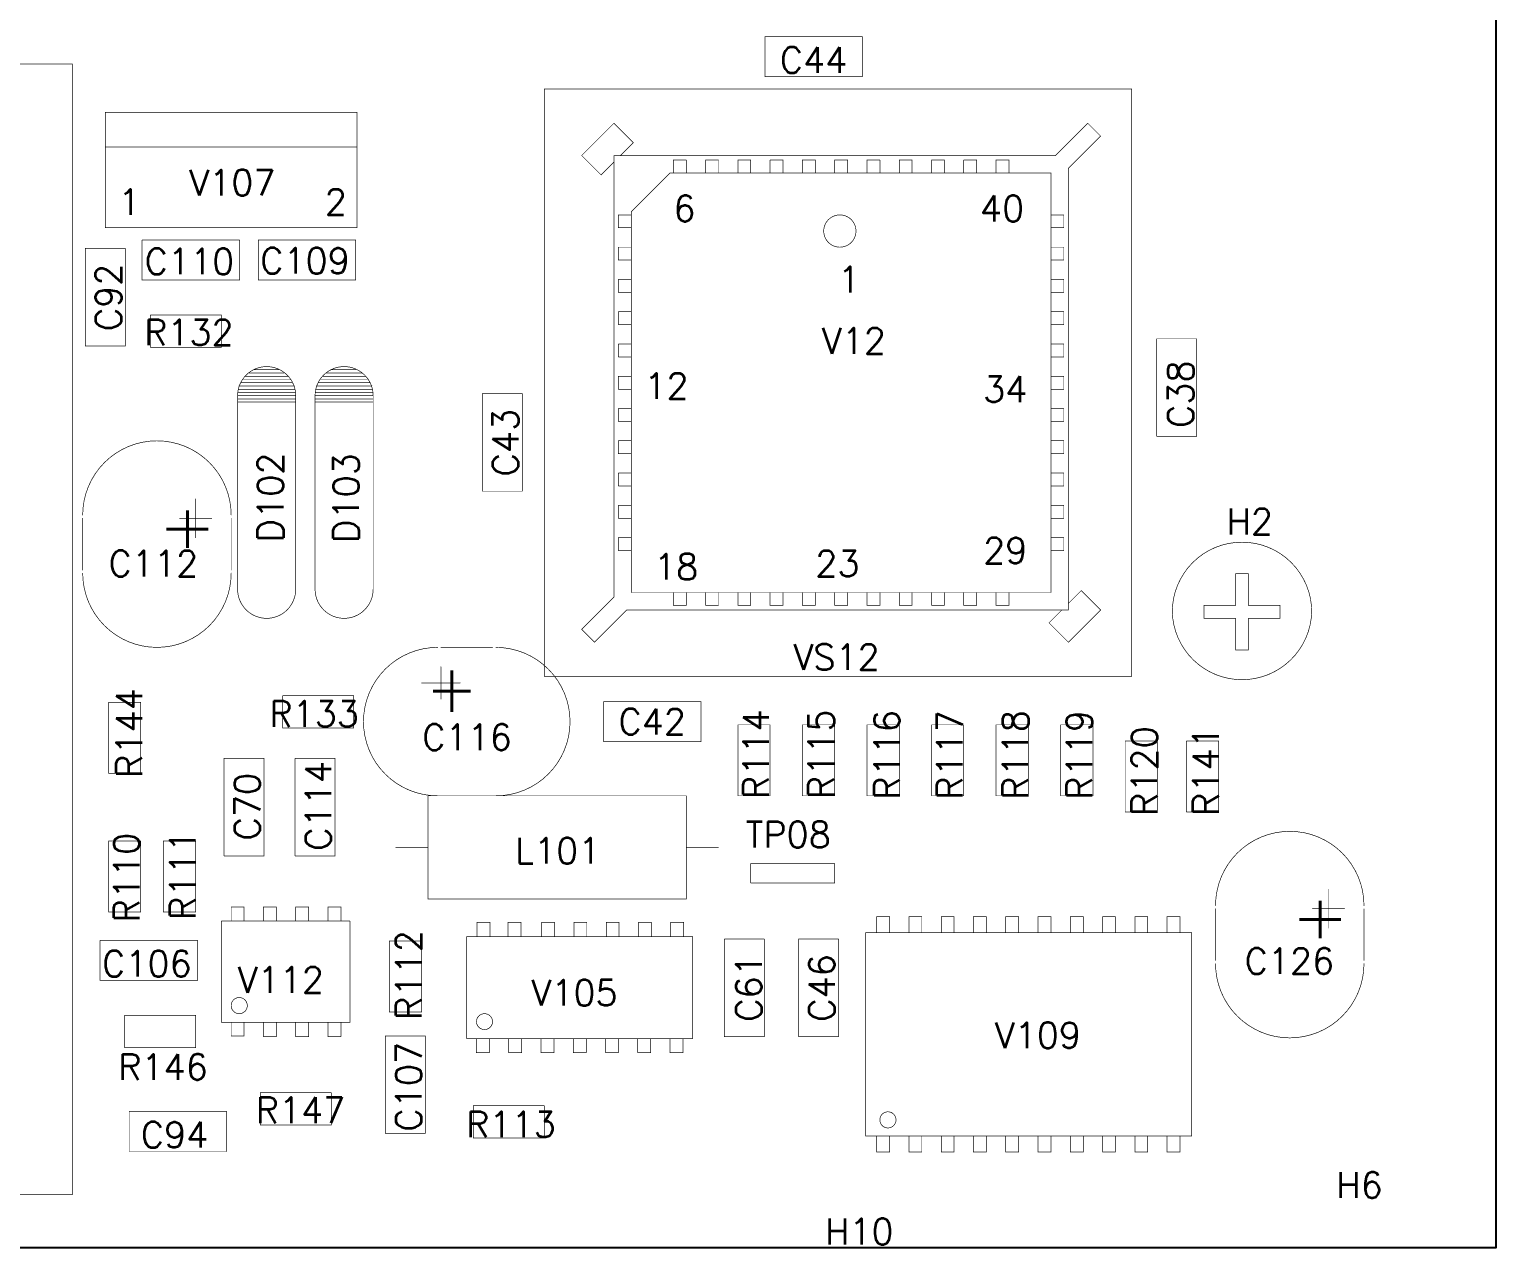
# Model space of a CAD drawing. Extents: x 4.94 to 13.12, y 3.81 to 8.64.
# Drawn here: x 10.847 to 13.119, y 3.815 to 5.703 of the extents above; entities that cross this region are included whole.
import ezdxf

# ---------------------------------------------------------------- set-up
doc = ezdxf.new("R2010")
doc.units = 0
doc.header["$LTSCALE"] = 25
doc.layers.get('0').update_dxf_attribs({"linetype": 'CONTINUOUS'})
for name, color, linetype in [('BOARD-OUTLINE', 1, 'CONTINUOUS'), ('COMP-MIN-OUTLINE-WIDTH-1', 1, 'CONTINUOUS'), ('COMP-MIN-OUTLINE-WIDTH-2', 1, 'CONTINUOUS'), ('COMP-MIN-TEXT-WIDTH-0', 1, 'CONTINUOUS'), ('COMP-MIN-TEXT-WIDTH-1', 1, 'CONTINUOUS'), ('COMPONENT-NAME-MIN', 1, 'CONTINUOUS')]:
    doc.layers.add(name, color=color, linetype=linetype)
doc.styles.get("Standard").update_dxf_attribs({"font": 'simplex'})

# ---------------------------------------------------------------- blocks, each defined once
blk = doc.blocks.new('DISC')
at = {"const_width": 0.5}
blk.add_lwpolyline([(0, 0.25, 1), (0, -0.25, 1)], format="xyb", close=True, dxfattribs=at)
blk = doc.blocks.new('0', base_point=(1.5, 1))
at = {"layer": 'COMP-MIN-OUTLINE-WIDTH-1', "const_width": 0.001}
for points in [[(0.407, 0.146), (0.407, 1.874)], [(0.407, 1.874), (2.514, 1.874)], [(2.514, 1.874), (2.514, 0.122)], [(2.514, 0.122), (0.407, 0.122)]]:
    blk.add_lwpolyline(points, dxfattribs=at)
at = {"layer": 'COMP-MIN-OUTLINE-WIDTH-2', "const_width": 0.001}
for points in [[(0.843, 1.099, 1), (0.763, 1.099)], [(0.763, 1.099, 0.948), (0.843, 1.099, 1)], [(0.843, 0.999, 1), (0.763, 0.999)], [(0.763, 0.999, 0.948), (0.843, 0.999, 1)], [(0.843, 0.899, 0.973), (0.763, 0.899)], [(0.763, 0.899, 0.948), (0.843, 0.899, 0.973)]]:
    blk.add_lwpolyline(points, format="xyb", dxfattribs=at)
at = {"layer": 'COMP-MIN-OUTLINE-WIDTH-1', "xscale": 0.001, "yscale": 0.001}
for p in [(0.407, 1.874), (2.514, 1.874), (0.407, 0.146), (0.407, 0.122), (2.514, 0.122)]:
    blk.add_blockref('DISC', p, dxfattribs=at)
at = {"layer": 'COMP-MIN-OUTLINE-WIDTH-2', "xscale": 0.001, "yscale": 0.001}
for p in [(0.763, 1.099), (0.763, 1.099), (0.843, 1.099), (0.763, 0.999), (0.763, 0.999), (0.843, 0.999), (0.763, 0.899), (0.763, 0.899), (0.843, 0.899)]:
    blk.add_blockref('DISC', p, dxfattribs=at)
at = {"layer": 'COMP-MIN-TEXT-WIDTH-0'}
for s, p in [('6', (1.8, 1.1)), ('5', (2.05, 1.1)), ('4', (1.8, 1)), ('3', (2.05, 1)), ('2', (1.8, 0.9)), ('1', (2.05, 0.9))]:
    blk.add_text(s, height=0.04, dxfattribs=at).set_placement(p)
blk = doc.blocks.new('281', base_point=(1.025, 1.025))
at = {"layer": 'COMP-MIN-OUTLINE-WIDTH-2', "const_width": 0.001}
for points in [[(1.007, 1.056), (1.158, 1.056)], [(1.007, 0.994), (1.007, 1.056)], [(1.158, 1.056), (1.158, 0.994)], [(1.158, 0.994), (1.007, 0.994)]]:
    blk.add_lwpolyline(points, dxfattribs=at)
at = {"layer": 'COMP-MIN-OUTLINE-WIDTH-2', "xscale": 0.001, "yscale": 0.001}
for p in [(1.007, 1.056), (1.007, 1.056), (1.158, 1.056), (1.007, 0.994), (1.158, 0.994)]:
    blk.add_blockref('DISC', p, dxfattribs=at)
blk = doc.blocks.new('369', base_point=(2.075, 2.125))
at = {"layer": 'COMP-MIN-OUTLINE-WIDTH-1', "const_width": 0.001}
for points in [[(2.13, 2.24, 1), (2.13, 2.01)], [(2.22, 2.24, -1), (2.22, 2.01)]]:
    blk.add_lwpolyline(points, format="xyb", dxfattribs=at)
for points in [[(2.135, 2.24), (2.215, 2.24)], [(2.135, 2.21), (2.135, 2.16)], [(2.105, 2.185), (2.165, 2.185)], [(2.135, 2.01), (2.215, 2.01)]]:
    blk.add_lwpolyline(points, dxfattribs=at)
at = {"layer": 'COMP-MIN-OUTLINE-WIDTH-1', "xscale": 0.001, "yscale": 0.001}
for p in [(2.13, 2.24), (2.135, 2.24), (2.215, 2.24), (2.22, 2.24), (2.135, 2.21), (2.105, 2.185), (2.165, 2.185), (2.135, 2.16), (2.13, 2.01), (2.135, 2.01), (2.215, 2.01), (2.22, 2.01)]:
    blk.add_blockref('DISC', p, dxfattribs=at)
at = {"layer": 'COMP-MIN-TEXT-WIDTH-1'}
blk.add_text('+', height=0.075, dxfattribs=at).set_placement((2.11, 2.14))
blk = doc.blocks.new('612', base_point=(2.05, 2.05))
at = {"layer": 'COMP-MIN-OUTLINE-WIDTH-1', "const_width": 0.001}
for points in [[(2.15, 2.095, 1), (2.15, 2.005)], [(2.45, 2.095, -1), (2.45, 2.005)]]:
    blk.add_lwpolyline(points, format="xyb", dxfattribs=at)
for points in [[(2.135, 2.007), (2.135, 2.093)], [(2.14, 2.094), (2.14, 2.006)], [(2.145, 2.006), (2.145, 2.094)], [(2.15, 2.095), (2.45, 2.095)], [(2.15, 2.095), (2.15, 2.005)], [(2.155, 2.005), (2.155, 2.095)], [(2.16, 2.095), (2.16, 2.005)], [(2.11, 2.068), (2.11, 2.031)], [(2.115, 2.023), (2.115, 2.077)], [(2.12, 2.083), (2.12, 2.017)], [(2.125, 2.014), (2.125, 2.086)], [(2.13, 2.089), (2.13, 2.01)], [(2.15, 2.005), (2.45, 2.005)]]:
    blk.add_lwpolyline(points, dxfattribs=at)
at = {"layer": 'COMP-MIN-OUTLINE-WIDTH-1', "xscale": 0.001, "yscale": 0.001}
for p in [(2.135, 2.093), (2.14, 2.094), (2.145, 2.094), (2.15, 2.095), (2.15, 2.095), (2.15, 2.095), (2.155, 2.095), (2.16, 2.095), (2.45, 2.095), (2.45, 2.095), (2.11, 2.068), (2.115, 2.077), (2.12, 2.083), (2.125, 2.086), (2.13, 2.089), (2.11, 2.031), (2.115, 2.023), (2.12, 2.017), (2.125, 2.014), (2.13, 2.01), (2.135, 2.007), (2.14, 2.006), (2.145, 2.006), (2.15, 2.005), (2.15, 2.005), (2.15, 2.005), (2.155, 2.005), (2.16, 2.005), (2.45, 2.005), (2.45, 2.005)]:
    blk.add_blockref('DISC', p, dxfattribs=at)
blk = doc.blocks.new('4978', base_point=(2.075, 2.075))
at = {"layer": 'COMP-MIN-OUTLINE-WIDTH-1', "const_width": 0.001}
for points in [[(2.183, 2.075, 1), (1.967, 2.075)], [(1.967, 2.075, 0.973), (2.183, 2.075, 1)]]:
    blk.add_lwpolyline(points, format="xyb", dxfattribs=at)
for points in [[(2.085, 2.134), (2.065, 2.134)], [(2.065, 2.134), (2.065, 2.085)], [(2.085, 2.085), (2.085, 2.134)], [(2.016, 2.085), (2.016, 2.065)], [(2.065, 2.085), (2.016, 2.085)], [(2.134, 2.085), (2.085, 2.085)], [(2.134, 2.065), (2.134, 2.085)], [(2.016, 2.065), (2.065, 2.065)], [(2.065, 2.065), (2.065, 2.016)], [(2.085, 2.016), (2.085, 2.065)], [(2.085, 2.065), (2.134, 2.065)], [(2.065, 2.016), (2.085, 2.016)]]:
    blk.add_lwpolyline(points, dxfattribs=at)
at = {"layer": 'COMP-MIN-OUTLINE-WIDTH-1', "xscale": 0.001, "yscale": 0.001}
for p in [(2.065, 2.134), (2.085, 2.134), (1.967, 2.075), (1.967, 2.075), (2.016, 2.085), (2.016, 2.085), (2.065, 2.085), (2.085, 2.085), (2.134, 2.085), (2.183, 2.075), (2.016, 2.065), (2.065, 2.065), (2.085, 2.065), (2.134, 2.065), (2.065, 2.016), (2.085, 2.016)]:
    blk.add_blockref('DISC', p, dxfattribs=at)
blk = doc.blocks.new('758', base_point=(2.05, 2.05))
at = {"layer": 'COMP-MIN-OUTLINE-WIDTH-2', "const_width": 0.001}
for points in [[(2.1, 2.13), (2.1, 1.97)], [(2.5, 2.13), (2.1, 2.13)], [(2.5, 1.97), (2.5, 2.13)], [(2.05, 2.05), (2.1, 2.05)], [(2.5, 2.05), (2.55, 2.05)], [(2.1, 1.97), (2.5, 1.97)]]:
    blk.add_lwpolyline(points, dxfattribs=at)
at = {"layer": 'COMP-MIN-OUTLINE-WIDTH-2', "xscale": 0.001, "yscale": 0.001}
for p in [(2.1, 2.13), (2.1, 2.13), (2.5, 2.13), (2.05, 2.05), (2.1, 2.05), (2.5, 2.05), (2.55, 2.05), (2.1, 1.97), (2.5, 1.97)]:
    blk.add_blockref('DISC', p, dxfattribs=at)
blk = doc.blocks.new('325', base_point=(1.02, 1.03))
at = {"layer": 'COMP-MIN-OUTLINE-WIDTH-2', "const_width": 0.001}
for points in [[(1.005, 1.055), (1.115, 1.055)], [(1.005, 1.005), (1.005, 1.055)], [(1.115, 1.055), (1.115, 1.005)], [(1.115, 1.005), (1.005, 1.005)]]:
    blk.add_lwpolyline(points, dxfattribs=at)
at = {"layer": 'COMP-MIN-OUTLINE-WIDTH-2', "xscale": 0.001, "yscale": 0.001}
for p in [(1.005, 1.055), (1.005, 1.055), (1.115, 1.055), (1.005, 1.005), (1.115, 1.005)]:
    blk.add_blockref('DISC', p, dxfattribs=at)
blk = doc.blocks.new('945', base_point=(2.075, 2.075))
at = {"layer": 'COMP-MIN-OUTLINE-WIDTH-2', "const_width": 0.001}
for points in [[(2.01, 2.09), (2.01, 2.06)], [(2.14, 2.09), (2.01, 2.09)], [(2.14, 2.06), (2.14, 2.09)], [(2.01, 2.06), (2.14, 2.06)]]:
    blk.add_lwpolyline(points, dxfattribs=at)
at = {"layer": 'COMP-MIN-OUTLINE-WIDTH-2', "xscale": 0.001, "yscale": 0.001}
for p in [(2.01, 2.09), (2.01, 2.09), (2.14, 2.09), (2.01, 2.06), (2.14, 2.06)]:
    blk.add_blockref('DISC', p, dxfattribs=at)
blk = doc.blocks.new('986', base_point=(1.025, 1.04))
at = {"layer": 'COMP-MIN-OUTLINE-WIDTH-1', "const_width": 0.001}
for points in [[(1.04, 1.08, 1), (1.015, 1.08)], [(1.015, 1.08, 0.965), (1.04, 1.08, 1)]]:
    blk.add_lwpolyline(points, format="xyb", dxfattribs=at)
blk.add_lwpolyline([(1, 1.054), (1.35, 1.054)], dxfattribs=at)
at = {"layer": 'COMP-MIN-OUTLINE-WIDTH-2', "const_width": 0.001}
for points in [[(1.016, 1.212), (1.016, 1.234)], [(1.016, 1.234), (1.036, 1.234)], [(1.036, 1.234), (1.036, 1.212)], [(1.064, 1.212), (1.064, 1.234)], [(1.064, 1.234), (1.084, 1.234)], [(1.084, 1.234), (1.084, 1.212)], [(1.116, 1.212), (1.116, 1.234)], [(1.116, 1.234), (1.136, 1.234)], [(1.136, 1.234), (1.136, 1.212)], [(1.166, 1.212), (1.166, 1.234)], [(1.166, 1.234), (1.186, 1.234)], [(1.166, 1.212), (1.166, 1.234)], [(1.166, 1.234), (1.186, 1.234)], [(1.186, 1.234), (1.186, 1.212)], [(1.186, 1.234), (1.186, 1.212)], [(1.216, 1.212), (1.216, 1.234)], [(1.216, 1.234), (1.236, 1.234)], [(1.236, 1.234), (1.236, 1.212)], [(1.266, 1.212), (1.266, 1.234)], [(1.266, 1.234), (1.286, 1.234)], [(1.286, 1.234), (1.286, 1.212)], [(1.316, 1.212), (1.316, 1.234)], [(1.316, 1.234), (1.336, 1.234)], [(1.336, 1.234), (1.336, 1.212)], [(1, 1.212), (1.35, 1.212)], [(1, 1.212), (1, 1.054)], [(1.35, 1.212), (1.35, 1.054)], [(1.015, 1.032), (1.015, 1.054)], [(1.035, 1.054), (1.035, 1.032)], [(1.065, 1.032), (1.065, 1.054)], [(1.085, 1.054), (1.085, 1.032)], [(1.115, 1.032), (1.115, 1.054)], [(1.135, 1.054), (1.135, 1.032)], [(1.165, 1.032), (1.165, 1.054)], [(1.185, 1.054), (1.185, 1.032)], [(1.215, 1.032), (1.215, 1.054)], [(1.235, 1.054), (1.235, 1.032)], [(1.265, 1.032), (1.265, 1.054)], [(1.285, 1.054), (1.285, 1.032)], [(1.315, 1.032), (1.315, 1.054)], [(1.335, 1.054), (1.335, 1.032)], [(1.035, 1.032), (1.015, 1.032)], [(1.085, 1.032), (1.065, 1.032)], [(1.135, 1.032), (1.115, 1.032)], [(1.185, 1.032), (1.165, 1.032)], [(1.235, 1.032), (1.215, 1.032)], [(1.285, 1.032), (1.265, 1.032)], [(1.335, 1.032), (1.315, 1.032)]]:
    blk.add_lwpolyline(points, dxfattribs=at)
at = {"layer": 'COMP-MIN-OUTLINE-WIDTH-1', "xscale": 0.001, "yscale": 0.001}
for p in [(1.015, 1.08), (1.015, 1.08), (1.04, 1.08), (1, 1.054), (1.35, 1.054)]:
    blk.add_blockref('DISC', p, dxfattribs=at)
at = {"layer": 'COMP-MIN-OUTLINE-WIDTH-2', "xscale": 0.001, "yscale": 0.001}
for p in [(1.016, 1.234), (1.036, 1.234), (1.064, 1.234), (1.084, 1.234), (1.116, 1.234), (1.136, 1.234), (1.166, 1.234), (1.166, 1.234), (1.186, 1.234), (1.186, 1.234), (1.216, 1.234), (1.236, 1.234), (1.266, 1.234), (1.286, 1.234), (1.316, 1.234), (1.336, 1.234), (1, 1.212), (1, 1.212), (1.016, 1.212), (1.036, 1.212), (1.064, 1.212), (1.084, 1.212), (1.116, 1.212), (1.136, 1.212), (1.166, 1.212), (1.166, 1.212), (1.186, 1.212), (1.186, 1.212), (1.216, 1.212), (1.236, 1.212), (1.266, 1.212), (1.286, 1.212), (1.316, 1.212), (1.336, 1.212), (1.35, 1.212), (1.35, 1.212), (1, 1.054), (1.015, 1.054), (1.035, 1.054), (1.065, 1.054), (1.085, 1.054), (1.115, 1.054), (1.135, 1.054), (1.165, 1.054), (1.185, 1.054), (1.215, 1.054), (1.235, 1.054), (1.265, 1.054), (1.285, 1.054), (1.315, 1.054), (1.335, 1.054), (1.35, 1.054), (1.015, 1.032), (1.035, 1.032), (1.065, 1.032), (1.085, 1.032), (1.115, 1.032), (1.135, 1.032), (1.165, 1.032), (1.185, 1.032), (1.215, 1.032), (1.235, 1.032), (1.265, 1.032), (1.285, 1.032), (1.315, 1.032), (1.335, 1.032)]:
    blk.add_blockref('DISC', p, dxfattribs=at)
blk = doc.blocks.new('2703', base_point=(2.1, 2.075))
at = {"layer": 'COMP-MIN-OUTLINE-WIDTH-1', "const_width": 0.001}
for points in [[(2.005, 2.184), (2.395, 2.184)], [(2.005, 2.005), (2.005, 2.184)], [(2.395, 2.184), (2.395, 2.005)], [(2.005, 2.13), (2.395, 2.13)], [(2.395, 2.005), (2.005, 2.005)]]:
    blk.add_lwpolyline(points, dxfattribs=at)
at = {"layer": 'COMP-MIN-OUTLINE-WIDTH-1', "xscale": 0.001, "yscale": 0.001}
for p in [(2.005, 2.184), (2.005, 2.184), (2.395, 2.184), (2.005, 2.13), (2.395, 2.13), (2.005, 2.005), (2.395, 2.005)]:
    blk.add_blockref('DISC', p, dxfattribs=at)
at = {"layer": 'COMP-MIN-TEXT-WIDTH-0'}
for s, p in [('1', (2.025, 2.025)), ('2', (2.345, 2.025))]:
    blk.add_text(s, height=0.04, dxfattribs=at).set_placement(p)
blk = doc.blocks.new('3751', base_point=(1.251, 1.242))
at = {"layer": 'COMP-MIN-OUTLINE-WIDTH-1', "const_width": 0.001}
for points in [[(1.503, 1.39), (0.998, 1.39)], [(0.998, 1.39), (0.998, 1.075)], [(1.503, 1.075), (1.503, 1.39)], [(0.998, 1.075), (1.503, 1.075)]]:
    blk.add_lwpolyline(points, dxfattribs=at)
for points in [[(1.045, 1.1, 1), (1.02, 1.1)], [(1.02, 1.1, 1), (1.045, 1.1, 1)]]:
    blk.add_lwpolyline(points, format="xyb", dxfattribs=at)
at = {"layer": 'COMP-MIN-OUTLINE-WIDTH-2', "const_width": 0.001}
for points in [[(1.015, 1.39), (1.015, 1.415)], [(1.015, 1.415), (1.035, 1.415)], [(1.035, 1.415), (1.035, 1.39)], [(1.065, 1.39), (1.065, 1.415)], [(1.065, 1.415), (1.085, 1.415)], [(1.085, 1.415), (1.085, 1.39)], [(1.115, 1.39), (1.115, 1.415)], [(1.115, 1.415), (1.135, 1.415)], [(1.135, 1.415), (1.135, 1.39)], [(1.165, 1.39), (1.165, 1.415)], [(1.165, 1.415), (1.185, 1.415)], [(1.185, 1.415), (1.185, 1.39)], [(1.215, 1.39), (1.215, 1.415)], [(1.215, 1.415), (1.235, 1.415)], [(1.235, 1.415), (1.235, 1.39)], [(1.265, 1.39), (1.265, 1.415)], [(1.265, 1.415), (1.285, 1.415)], [(1.285, 1.415), (1.285, 1.39)], [(1.315, 1.39), (1.315, 1.415)], [(1.315, 1.415), (1.335, 1.415)], [(1.335, 1.415), (1.335, 1.39)], [(1.365, 1.39), (1.365, 1.415)], [(1.365, 1.415), (1.385, 1.415)], [(1.385, 1.415), (1.385, 1.39)], [(1.415, 1.39), (1.415, 1.415)], [(1.415, 1.415), (1.435, 1.415)], [(1.435, 1.415), (1.435, 1.39)], [(1.465, 1.39), (1.465, 1.415)], [(1.465, 1.415), (1.485, 1.415)], [(1.485, 1.415), (1.485, 1.39)], [(1.015, 1.05), (1.015, 1.075)], [(1.035, 1.075), (1.035, 1.05)], [(1.065, 1.05), (1.065, 1.075)], [(1.085, 1.075), (1.085, 1.05)], [(1.115, 1.05), (1.115, 1.075)], [(1.135, 1.075), (1.135, 1.05)], [(1.165, 1.05), (1.165, 1.075)], [(1.185, 1.075), (1.185, 1.05)], [(1.215, 1.05), (1.215, 1.075)], [(1.235, 1.075), (1.235, 1.05)], [(1.265, 1.05), (1.265, 1.075)], [(1.285, 1.075), (1.285, 1.05)], [(1.315, 1.05), (1.315, 1.075)], [(1.335, 1.075), (1.335, 1.05)], [(1.365, 1.05), (1.365, 1.075)], [(1.385, 1.075), (1.385, 1.05)], [(1.415, 1.05), (1.415, 1.075)], [(1.435, 1.075), (1.435, 1.05)], [(1.465, 1.05), (1.465, 1.075)], [(1.485, 1.075), (1.485, 1.05)], [(1.035, 1.05), (1.015, 1.05)], [(1.085, 1.05), (1.065, 1.05)], [(1.135, 1.05), (1.115, 1.05)], [(1.185, 1.05), (1.165, 1.05)], [(1.235, 1.05), (1.215, 1.05)], [(1.285, 1.05), (1.265, 1.05)], [(1.335, 1.05), (1.315, 1.05)], [(1.385, 1.05), (1.365, 1.05)], [(1.435, 1.05), (1.415, 1.05)], [(1.485, 1.05), (1.465, 1.05)]]:
    blk.add_lwpolyline(points, dxfattribs=at)
at = {"layer": 'COMP-MIN-OUTLINE-WIDTH-1', "xscale": 0.001, "yscale": 0.001}
for p in [(0.998, 1.39), (1.503, 1.39), (1.02, 1.1), (1.02, 1.1), (1.045, 1.1), (0.998, 1.075), (0.998, 1.075), (1.503, 1.075)]:
    blk.add_blockref('DISC', p, dxfattribs=at)
at = {"layer": 'COMP-MIN-OUTLINE-WIDTH-2', "xscale": 0.001, "yscale": 0.001}
for p in [(1.015, 1.415), (1.035, 1.415), (1.065, 1.415), (1.085, 1.415), (1.115, 1.415), (1.135, 1.415), (1.165, 1.415), (1.185, 1.415), (1.215, 1.415), (1.235, 1.415), (1.265, 1.415), (1.285, 1.415), (1.315, 1.415), (1.335, 1.415), (1.365, 1.415), (1.385, 1.415), (1.415, 1.415), (1.435, 1.415), (1.465, 1.415), (1.485, 1.415), (1.015, 1.39), (1.035, 1.39), (1.065, 1.39), (1.085, 1.39), (1.115, 1.39), (1.135, 1.39), (1.165, 1.39), (1.185, 1.39), (1.215, 1.39), (1.235, 1.39), (1.265, 1.39), (1.285, 1.39), (1.315, 1.39), (1.335, 1.39), (1.365, 1.39), (1.385, 1.39), (1.415, 1.39), (1.435, 1.39), (1.465, 1.39), (1.485, 1.39), (1.015, 1.075), (1.035, 1.075), (1.065, 1.075), (1.085, 1.075), (1.115, 1.075), (1.135, 1.075), (1.165, 1.075), (1.185, 1.075), (1.215, 1.075), (1.235, 1.075), (1.265, 1.075), (1.285, 1.075), (1.315, 1.075), (1.335, 1.075), (1.365, 1.075), (1.385, 1.075), (1.415, 1.075), (1.435, 1.075), (1.465, 1.075), (1.485, 1.075), (1.015, 1.05), (1.035, 1.05), (1.065, 1.05), (1.085, 1.05), (1.115, 1.05), (1.135, 1.05), (1.165, 1.05), (1.185, 1.05), (1.215, 1.05), (1.235, 1.05), (1.265, 1.05), (1.285, 1.05), (1.315, 1.05), (1.335, 1.05), (1.365, 1.05), (1.385, 1.05), (1.415, 1.05), (1.435, 1.05), (1.465, 1.05), (1.485, 1.05)]:
    blk.add_blockref('DISC', p, dxfattribs=at)
blk = doc.blocks.new('2551', base_point=(1.025, 1.04))
at = {"layer": 'COMP-MIN-OUTLINE-WIDTH-1', "const_width": 0.001}
for points in [[(1, 1.211), (1.199, 1.211)], [(1, 1.054), (1, 1.211)], [(1.199, 1.211), (1.199, 1.054)], [(1.199, 1.054), (1, 1.054)]]:
    blk.add_lwpolyline(points, dxfattribs=at)
for points in [[(1.04, 1.08, 1), (1.015, 1.08)], [(1.015, 1.08, 1), (1.04, 1.08, 1)]]:
    blk.add_lwpolyline(points, format="xyb", dxfattribs=at)
at = {"layer": 'COMP-MIN-OUTLINE-WIDTH-2', "const_width": 0.001}
for points in [[(1.035, 1.233), (1.015, 1.233)], [(1.015, 1.233), (1.015, 1.211)], [(1.035, 1.211), (1.035, 1.233)], [(1.065, 1.211), (1.065, 1.233)], [(1.065, 1.233), (1.085, 1.233)], [(1.085, 1.233), (1.085, 1.211)], [(1.115, 1.211), (1.115, 1.233)], [(1.115, 1.233), (1.135, 1.233)], [(1.135, 1.233), (1.135, 1.211)], [(1.165, 1.211), (1.165, 1.233)], [(1.165, 1.233), (1.185, 1.233)], [(1.185, 1.233), (1.185, 1.211)], [(1.015, 1.054), (1.015, 1.033)], [(1.035, 1.033), (1.035, 1.054)], [(1.065, 1.054), (1.065, 1.032)], [(1.085, 1.032), (1.085, 1.054)], [(1.115, 1.054), (1.115, 1.032)], [(1.135, 1.032), (1.135, 1.054)], [(1.165, 1.054), (1.165, 1.032)], [(1.185, 1.032), (1.185, 1.054)], [(1.015, 1.033), (1.035, 1.033)], [(1.065, 1.032), (1.085, 1.032)], [(1.115, 1.032), (1.135, 1.032)], [(1.165, 1.032), (1.185, 1.032)]]:
    blk.add_lwpolyline(points, dxfattribs=at)
at = {"layer": 'COMP-MIN-OUTLINE-WIDTH-1', "xscale": 0.001, "yscale": 0.001}
for p in [(1, 1.211), (1, 1.211), (1.199, 1.211), (1.015, 1.08), (1.015, 1.08), (1.04, 1.08), (1, 1.054), (1.199, 1.054)]:
    blk.add_blockref('DISC', p, dxfattribs=at)
at = {"layer": 'COMP-MIN-OUTLINE-WIDTH-2', "xscale": 0.001, "yscale": 0.001}
for p in [(1.015, 1.233), (1.035, 1.233), (1.065, 1.233), (1.085, 1.233), (1.115, 1.233), (1.135, 1.233), (1.165, 1.233), (1.185, 1.233), (1.015, 1.211), (1.035, 1.211), (1.065, 1.211), (1.085, 1.211), (1.115, 1.211), (1.135, 1.211), (1.165, 1.211), (1.185, 1.211), (1.015, 1.054), (1.035, 1.054), (1.065, 1.054), (1.085, 1.054), (1.115, 1.054), (1.135, 1.054), (1.165, 1.054), (1.185, 1.054), (1.015, 1.033), (1.035, 1.033), (1.065, 1.032), (1.085, 1.032), (1.115, 1.032), (1.135, 1.032), (1.165, 1.032), (1.185, 1.032)]:
    blk.add_blockref('DISC', p, dxfattribs=at)
blk = doc.blocks.new('1884', base_point=(1.2, 0.975))
at = {"layer": 'COMP-MIN-OUTLINE-WIDTH-1', "const_width": 0.001}
for points in [[(0.935, 1.3), (0.875, 1.24)], [(1.2, 1.3), (0.935, 1.3)], [(1.525, 1.3), (1.2, 1.3)], [(1.525, 0.65), (1.525, 1.3)], [(0.875, 1.24), (0.875, 0.65)], [(0.875, 0.65), (1.525, 0.65)]]:
    blk.add_lwpolyline(points, dxfattribs=at)
for points in [[(1.198, 1.235, 1), (1.198, 1.185, 1)], [(1.198, 1.185, 1), (1.198, 1.235)]]:
    blk.add_lwpolyline(points, format="xyb", dxfattribs=at)
at = {"layer": 'COMP-MIN-OUTLINE-WIDTH-2', "const_width": 0.001}
for points in [[(0.96, 1.32), (0.94, 1.32)], [(0.94, 1.32), (0.94, 1.3)], [(0.96, 1.3), (0.96, 1.32)], [(1.01, 1.32), (0.99, 1.32)], [(0.99, 1.32), (0.99, 1.3)], [(1.01, 1.3), (1.01, 1.32)], [(1.06, 1.32), (1.04, 1.32)], [(1.04, 1.32), (1.04, 1.3)], [(1.06, 1.3), (1.06, 1.32)], [(1.11, 1.32), (1.09, 1.32)], [(1.09, 1.32), (1.09, 1.3)], [(1.11, 1.3), (1.11, 1.32)], [(1.16, 1.32), (1.14, 1.32)], [(1.14, 1.32), (1.14, 1.3)], [(1.16, 1.3), (1.16, 1.32)], [(1.21, 1.32), (1.19, 1.32)], [(1.19, 1.32), (1.19, 1.3)], [(1.21, 1.3), (1.21, 1.32)], [(1.26, 1.32), (1.24, 1.32)], [(1.24, 1.32), (1.24, 1.3)], [(1.26, 1.3), (1.26, 1.32)], [(1.31, 1.32), (1.29, 1.32)], [(1.29, 1.32), (1.29, 1.3)], [(1.31, 1.3), (1.31, 1.32)], [(1.36, 1.32), (1.34, 1.32)], [(1.34, 1.32), (1.34, 1.3)], [(1.36, 1.3), (1.36, 1.32)], [(1.41, 1.32), (1.39, 1.32)], [(1.39, 1.32), (1.39, 1.3)], [(1.41, 1.3), (1.41, 1.32)], [(1.46, 1.32), (1.44, 1.32)], [(1.44, 1.32), (1.44, 1.3)], [(1.46, 1.3), (1.46, 1.32)], [(0.875, 1.235), (0.855, 1.235)], [(0.855, 1.235), (0.855, 1.215)], [(1.545, 1.235), (1.525, 1.235)], [(1.545, 1.215), (1.545, 1.235)], [(0.855, 1.215), (0.875, 1.215)], [(1.525, 1.215), (1.545, 1.215)], [(0.875, 1.185), (0.855, 1.185)], [(0.855, 1.185), (0.855, 1.165)], [(1.545, 1.185), (1.525, 1.185)], [(1.545, 1.165), (1.545, 1.185)], [(0.855, 1.165), (0.875, 1.165)], [(1.525, 1.165), (1.545, 1.165)], [(0.875, 1.135), (0.855, 1.135)], [(0.855, 1.135), (0.855, 1.115)], [(0.855, 1.115), (0.875, 1.115)], [(1.545, 1.135), (1.525, 1.135)], [(1.525, 1.115), (1.545, 1.115)], [(1.545, 1.115), (1.545, 1.135)], [(0.875, 1.085), (0.855, 1.085)], [(0.855, 1.085), (0.855, 1.065)], [(1.545, 1.085), (1.525, 1.085)], [(1.545, 1.065), (1.545, 1.085)], [(0.855, 1.065), (0.875, 1.065)], [(1.525, 1.065), (1.545, 1.065)], [(0.875, 1.035), (0.855, 1.035)], [(0.855, 1.035), (0.855, 1.015)], [(1.545, 1.035), (1.525, 1.035)], [(1.545, 1.015), (1.545, 1.035)], [(0.855, 1.015), (0.875, 1.015)], [(1.525, 1.015), (1.545, 1.015)], [(0.875, 0.985), (0.855, 0.985)], [(0.855, 0.985), (0.855, 0.965)], [(1.545, 0.985), (1.525, 0.985)], [(1.545, 0.965), (1.545, 0.985)], [(0.855, 0.965), (0.875, 0.965)], [(1.525, 0.965), (1.545, 0.965)], [(0.875, 0.935), (0.855, 0.935)], [(0.855, 0.935), (0.855, 0.915)], [(1.545, 0.935), (1.525, 0.935)], [(1.545, 0.915), (1.545, 0.935)], [(0.855, 0.915), (0.875, 0.915)], [(1.525, 0.915), (1.545, 0.915)], [(0.875, 0.885), (0.855, 0.885)], [(0.855, 0.885), (0.855, 0.865)], [(0.855, 0.865), (0.875, 0.865)], [(1.545, 0.885), (1.525, 0.885)], [(1.525, 0.865), (1.545, 0.865)], [(1.545, 0.865), (1.545, 0.885)], [(0.875, 0.835), (0.855, 0.835)], [(0.855, 0.835), (0.855, 0.815)], [(1.545, 0.835), (1.525, 0.835)], [(1.545, 0.815), (1.545, 0.835)], [(0.855, 0.815), (0.875, 0.815)], [(1.525, 0.815), (1.545, 0.815)], [(0.875, 0.785), (0.855, 0.785)], [(0.855, 0.785), (0.855, 0.765)], [(1.545, 0.785), (1.525, 0.785)], [(1.545, 0.765), (1.545, 0.785)], [(0.855, 0.765), (0.875, 0.765)], [(1.525, 0.765), (1.545, 0.765)], [(0.875, 0.735), (0.855, 0.735)], [(0.855, 0.735), (0.855, 0.715)], [(1.545, 0.735), (1.525, 0.735)], [(1.545, 0.715), (1.545, 0.735)], [(0.855, 0.715), (0.875, 0.715)], [(1.525, 0.715), (1.545, 0.715)], [(0.94, 0.65), (0.94, 0.63)], [(0.96, 0.63), (0.96, 0.65)], [(0.99, 0.65), (0.99, 0.63)], [(1.01, 0.63), (1.01, 0.65)], [(1.04, 0.65), (1.04, 0.63)], [(1.06, 0.63), (1.06, 0.65)], [(1.09, 0.65), (1.09, 0.63)], [(1.11, 0.63), (1.11, 0.65)], [(1.14, 0.65), (1.14, 0.63)], [(1.16, 0.63), (1.16, 0.65)], [(1.19, 0.65), (1.19, 0.63)], [(1.21, 0.63), (1.21, 0.65)], [(1.24, 0.65), (1.24, 0.63)], [(1.26, 0.63), (1.26, 0.65)], [(1.29, 0.65), (1.29, 0.63)], [(1.31, 0.63), (1.31, 0.65)], [(1.34, 0.65), (1.34, 0.63)], [(1.36, 0.63), (1.36, 0.65)], [(1.39, 0.65), (1.39, 0.63)], [(1.41, 0.63), (1.41, 0.65)], [(1.44, 0.65), (1.44, 0.63)], [(1.46, 0.63), (1.46, 0.65)], [(0.94, 0.63), (0.96, 0.63)], [(0.99, 0.63), (1.01, 0.63)], [(1.04, 0.63), (1.06, 0.63)], [(1.09, 0.63), (1.11, 0.63)], [(1.14, 0.63), (1.16, 0.63)], [(1.19, 0.63), (1.21, 0.63)], [(1.24, 0.63), (1.26, 0.63)], [(1.29, 0.63), (1.31, 0.63)], [(1.34, 0.63), (1.36, 0.63)], [(1.39, 0.63), (1.41, 0.63)], [(1.44, 0.63), (1.46, 0.63)]]:
    blk.add_lwpolyline(points, dxfattribs=at)
at = {"layer": 'COMP-MIN-OUTLINE-WIDTH-1', "xscale": 0.001, "yscale": 0.001}
for p in [(0.935, 1.3), (1.2, 1.3), (1.2, 1.3), (1.525, 1.3), (0.875, 1.24), (1.198, 1.235), (1.198, 1.235), (1.198, 1.185), (0.875, 0.65), (1.525, 0.65)]:
    blk.add_blockref('DISC', p, dxfattribs=at)
at = {"layer": 'COMP-MIN-OUTLINE-WIDTH-2', "xscale": 0.001, "yscale": 0.001}
for p in [(0.94, 1.32), (0.96, 1.32), (0.99, 1.32), (1.01, 1.32), (1.04, 1.32), (1.06, 1.32), (1.09, 1.32), (1.11, 1.32), (1.14, 1.32), (1.16, 1.32), (1.19, 1.32), (1.21, 1.32), (1.24, 1.32), (1.26, 1.32), (1.29, 1.32), (1.31, 1.32), (1.34, 1.32), (1.36, 1.32), (1.39, 1.32), (1.41, 1.32), (1.44, 1.32), (1.46, 1.32), (0.94, 1.3), (0.96, 1.3), (0.99, 1.3), (1.01, 1.3), (1.04, 1.3), (1.06, 1.3), (1.09, 1.3), (1.11, 1.3), (1.14, 1.3), (1.16, 1.3), (1.19, 1.3), (1.21, 1.3), (1.24, 1.3), (1.26, 1.3), (1.29, 1.3), (1.31, 1.3), (1.34, 1.3), (1.36, 1.3), (1.39, 1.3), (1.41, 1.3), (1.44, 1.3), (1.46, 1.3), (0.855, 1.235), (0.875, 1.235), (1.525, 1.235), (1.545, 1.235), (0.855, 1.215), (0.875, 1.215), (1.525, 1.215), (1.545, 1.215), (0.855, 1.185), (0.875, 1.185), (1.525, 1.185), (1.545, 1.185), (0.855, 1.165), (0.875, 1.165), (1.525, 1.165), (1.545, 1.165), (0.855, 1.135), (0.855, 1.115), (0.875, 1.135), (0.875, 1.115), (1.525, 1.135), (1.525, 1.115), (1.545, 1.135), (1.545, 1.115), (0.855, 1.085), (0.875, 1.085), (1.525, 1.085), (1.545, 1.085), (0.855, 1.065), (0.875, 1.065), (1.525, 1.065), (1.545, 1.065), (0.855, 1.035), (0.875, 1.035), (1.525, 1.035), (1.545, 1.035), (0.855, 1.015), (0.875, 1.015), (1.525, 1.015), (1.545, 1.015), (0.855, 0.985), (0.875, 0.985), (1.525, 0.985), (1.545, 0.985), (0.855, 0.965), (0.875, 0.965), (1.525, 0.965), (1.545, 0.965), (0.855, 0.935), (0.875, 0.935), (1.525, 0.935), (1.545, 0.935), (0.855, 0.915), (0.875, 0.915), (1.525, 0.915), (1.545, 0.915), (0.855, 0.885), (0.855, 0.865), (0.875, 0.885), (0.875, 0.865), (1.525, 0.885), (1.525, 0.865), (1.545, 0.885), (1.545, 0.865), (0.855, 0.835), (0.875, 0.835), (1.525, 0.835), (1.545, 0.835), (0.855, 0.815), (0.875, 0.815), (1.525, 0.815), (1.545, 0.815), (0.855, 0.785), (0.875, 0.785), (1.525, 0.785), (1.545, 0.785), (0.855, 0.765), (0.875, 0.765), (1.525, 0.765), (1.545, 0.765), (0.855, 0.735), (0.875, 0.735), (1.525, 0.735), (1.545, 0.735), (0.855, 0.715), (0.875, 0.715), (1.525, 0.715), (1.545, 0.715), (0.94, 0.65), (0.96, 0.65), (0.99, 0.65), (1.01, 0.65), (1.04, 0.65), (1.06, 0.65), (1.09, 0.65), (1.11, 0.65), (1.14, 0.65), (1.16, 0.65), (1.19, 0.65), (1.21, 0.65), (1.24, 0.65), (1.26, 0.65), (1.29, 0.65), (1.31, 0.65), (1.34, 0.65), (1.36, 0.65), (1.39, 0.65), (1.41, 0.65), (1.44, 0.65), (1.46, 0.65), (0.94, 0.63), (0.96, 0.63), (0.99, 0.63), (1.01, 0.63), (1.04, 0.63), (1.06, 0.63), (1.09, 0.63), (1.11, 0.63), (1.14, 0.63), (1.16, 0.63), (1.19, 0.63), (1.21, 0.63), (1.24, 0.63), (1.26, 0.63), (1.29, 0.63), (1.31, 0.63), (1.34, 0.63), (1.36, 0.63), (1.39, 0.63), (1.41, 0.63), (1.44, 0.63), (1.46, 0.63)]:
    blk.add_blockref('DISC', p, dxfattribs=at)
at = {"layer": 'COMP-MIN-TEXT-WIDTH-0'}
for s, p in [('6', (0.94, 1.225)), ('40', (1.415, 1.225)), ('1', (1.195, 1.115)), ('12', (0.895, 0.95)), ('34', (1.42, 0.945)), ('29', (1.42, 0.695)), ('18', (0.91, 0.67)), ('23', (1.16, 0.675))]:
    blk.add_text(s, height=0.04, dxfattribs=at).set_placement(p)
blk = doc.blocks.new('6323', base_point=(1.2, 0.975))
at = {"layer": 'COMP-MIN-OUTLINE-WIDTH-1', "const_width": 0.001}
for points in [[(0.95, 1.43), (0.74, 1.43)], [(0.74, 1.43), (0.74, 0.52)], [(1.65, 1.43), (0.95, 1.43)], [(1.65, 0.52), (1.65, 1.43)], [(0.74, 0.52), (1.65, 0.52)]]:
    blk.add_lwpolyline(points, dxfattribs=at)
at = {"layer": 'COMP-MIN-OUTLINE-WIDTH-2', "const_width": 0.001}
for points in [[(0.798, 1.327), (0.848, 1.377)], [(0.848, 1.377), (0.878, 1.347)], [(1.582, 1.377), (1.532, 1.327)], [(1.602, 1.357), (1.582, 1.377)], [(0.878, 1.347), (0.858, 1.327)], [(1.552, 1.307), (1.602, 1.357)], [(0.828, 1.297), (0.798, 1.327)], [(1.532, 1.327), (0.848, 1.327)], [(0.848, 1.327), (0.848, 0.643)], [(0.858, 1.327), (0.848, 1.327)], [(0.848, 1.327), (0.848, 1.317)], [(0.848, 1.317), (0.828, 1.297)], [(1.552, 0.623), (1.552, 1.307)], [(0.848, 0.643), (0.798, 0.593)], [(1.552, 0.633), (1.572, 0.653)], [(1.572, 0.653), (1.602, 0.623)], [(0.818, 0.573), (0.868, 0.623)], [(0.868, 0.623), (1.552, 0.623)], [(1.522, 0.603), (1.542, 0.623)], [(1.542, 0.623), (1.552, 0.623)], [(1.552, 0.623), (1.552, 0.633)], [(1.602, 0.623), (1.552, 0.573)], [(0.798, 0.593), (0.818, 0.573)], [(1.552, 0.573), (1.522, 0.603)]]:
    blk.add_lwpolyline(points, dxfattribs=at)
at = {"layer": 'COMP-MIN-OUTLINE-WIDTH-1', "xscale": 0.001, "yscale": 0.001}
for p in [(0.74, 1.43), (0.95, 1.43), (0.95, 1.43), (1.65, 1.43), (0.74, 0.52), (1.65, 0.52)]:
    blk.add_blockref('DISC', p, dxfattribs=at)
at = {"layer": 'COMP-MIN-OUTLINE-WIDTH-2', "xscale": 0.001, "yscale": 0.001}
for p in [(0.848, 1.377), (1.582, 1.377), (0.878, 1.347), (1.602, 1.357), (0.798, 1.327), (0.848, 1.327), (0.848, 1.327), (0.858, 1.327), (1.532, 1.327), (0.828, 1.297), (0.828, 1.297), (0.848, 1.317), (1.552, 1.307), (0.848, 0.643), (1.572, 0.653), (1.572, 0.653), (0.868, 0.623), (0.868, 0.623), (1.542, 0.623), (1.552, 0.633), (1.552, 0.623), (1.552, 0.623), (1.602, 0.623), (0.798, 0.593), (1.522, 0.603), (0.818, 0.573), (1.552, 0.573)]:
    blk.add_blockref('DISC', p, dxfattribs=at)

msp = doc.modelspace()

# ---------------------------------------------------------------- linework, layer by layer
at = {"layer": 'BOARD-OUTLINE'}
msp.add_lwpolyline([(4.939, 3.815), (4.939, 8.638), (13.119, 8.638), (13.119, 3.815), (4.94, 3.815)], dxfattribs=at)

# ---------------------------------------------------------------- block references
for name, p in [('281', (12.005, 5.66)), ('0', (9.9, 4.775)), ('6323', (12.105, 5.155)), ('2703', (11.06, 5.465)), ('1884', (12.105, 5.155)), ('325', (11.05, 5.235)), ('4978', (12.726, 4.8)), ('369', (11.425, 4.63)), ('945', (12.03, 4.395)), ('2551', (11.17, 4.15)), ('986', (11.55, 4.125)), ('3751', (12.396, 4.155)), ('325', (11.01, 4.15)), ('325', (11.22, 4.03)), ('281', (11.02, 3.995)), ('325', (11.55, 4.01))]:
    msp.add_blockref(name, p)
for name, p, rotation in [('281', (10.965, 5.345), 270), ('281', (11.155, 5.345), 180), ('281', (11.335, 5.345), 180), ('281', (12.625, 5.205), 270), ('612', (11.215, 5.235), 270), ('612', (11.335, 5.235), 270), ('281', (11.58, 5.005), 90), ('369', (11.045, 5.005), 270), ('325', (10.995, 4.645), 270), ('325', (11.335, 4.645), 180), ('281', (11.87, 4.63), 180), ('325', (11.97, 4.53), 90), ('325', (12.07, 4.53), 90), ('325', (12.17, 4.53), 90), ('325', (12.27, 4.53), 90), ('325', (12.37, 4.53), 90), ('325', (12.47, 4.53), 90), ('325', (12.57, 4.505), 90), ('325', (12.665, 4.505), 90), ('281', (11.18, 4.44), 90), ('281', (11.29, 4.555), 270), ('758', (11.915, 4.435), 180), ('369', (12.8, 4.4), 270), ('325', (10.995, 4.35), 90), ('325', (11.08, 4.35), 90), ('281', (11.955, 4.275), 270), ('281', (12.07, 4.275), 270), ('281', (11.09, 4.26), 180), ('325', (11.43, 4.275), 270), ('281', (11.43, 4.125), 270)]:
    msp.add_blockref(name, p, dxfattribs=dict(rotation=rotation))

# ---------------------------------------------------------------- texts
at = {"layer": 'COMPONENT-NAME-MIN'}
for s, p in [('C44', (12.01, 5.635)), ('V107', (11.095, 5.445)), ('C110', (11.026, 5.323)), ('C109', (11.205, 5.324)), ('R132', (11.025, 5.213)), ('V12', (12.075, 5.2)), ('H2', (12.702, 4.92)), ('C112', (10.97, 4.855)), ('VS12', (12.031, 4.71)), ('R133', (11.219, 4.622)), ('C42', (11.76, 4.61)), ('C116', (11.456, 4.586)), ('TP08', (11.957, 4.435)), ('L101', (11.6, 4.41)), ('C106', (10.96, 4.235)), ('C126', (12.73, 4.239)), ('V112', (11.17, 4.21)), ('V105', (11.625, 4.19)), ('V109', (12.343, 4.124)), ('R146', (10.985, 4.075)), ('R147', (11.198, 4.008)), ('R113', (11.524, 3.986)), ('C94', (11.02, 3.97)), ('H6', (12.872, 3.892)), ('H10', (12.08, 3.82))]:
    msp.add_text(s, height=0.04, dxfattribs=at).set_placement(p)
for s, p in [('C92', (10.99, 5.235)), ('C38', (12.651, 5.085)), ('C43', (11.605, 5.01)), ('D102', (11.241, 4.908)), ('D103', (11.358, 4.907)), ('R144', (11.022, 4.543)), ('R114', (11.993, 4.51)), ('R115', (12.094, 4.51)), ('R116', (12.196, 4.509)), ('R117', (12.293, 4.509)), ('R118', (12.395, 4.509)), ('R119', (12.494, 4.509)), ('R120', (12.595, 4.484)), ('R141', (12.69, 4.484)), ('C70', (11.205, 4.446)), ('C114', (11.315, 4.43)), ('R110', (11.018, 4.319)), ('R111', (11.105, 4.323)), ('R112', (11.455, 4.168)), ('C61', (11.982, 4.165)), ('C46', (12.095, 4.165)), ('C107', (11.455, 3.995))]:
    msp.add_text(s, height=0.04, rotation=90, dxfattribs=at).set_placement(p)

doc.saveas('drawing.dxf')
